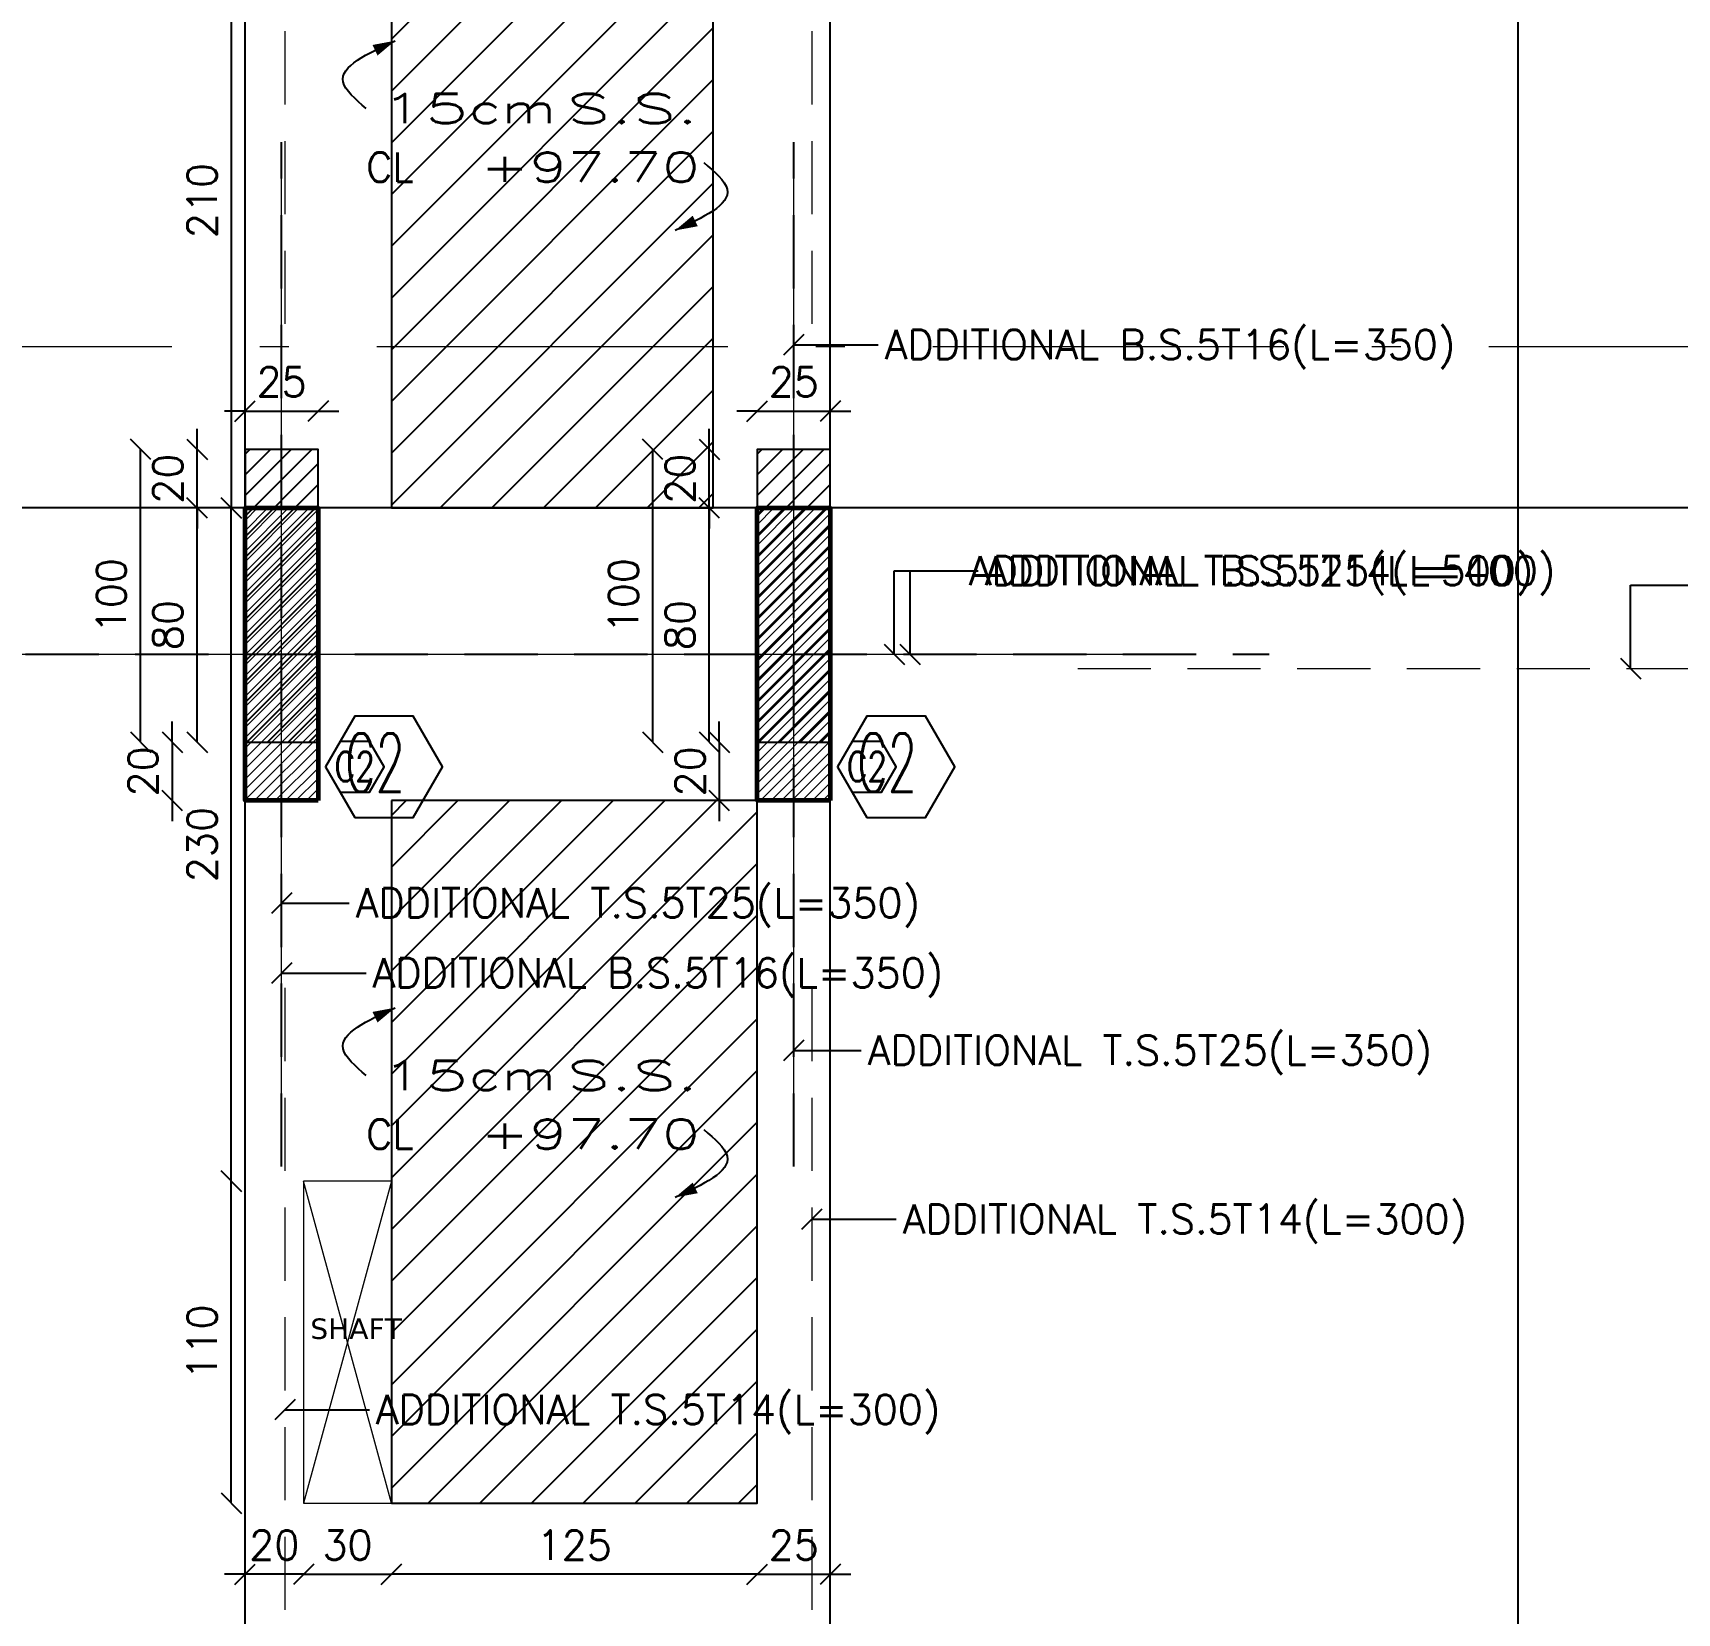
# Model space of a CAD drawing. Header units: inches. Extents: x -48 to 777, y -156 to 510.
# Drawn here: x 597.45 to 603.07, y 230.68 to 236.08 of the extents above; entities that cross this region are included whole.
import ezdxf
from ezdxf.enums import TextEntityAlignment as Align

# ---------------------------------------------------------------- set-up
doc = ezdxf.new("R2010")
doc.units = ezdxf.units.IN
doc.header["$MEASUREMENT"] = 0
doc.set_wipeout_variables(frame=1)
for name, pattern in [('ACAD_ISO10W100', [18, 12, -3, 0, -3]), ('HIDDEN', [0.375, 0.25, -0.125]), ('HIDDEN2', [0.1875, 0.125, -0.0625])]:
    doc.linetypes.add(name, pattern=pattern)
doc.layers.get('Defpoints').update_dxf_attribs({"lineweight": 5})
for name, color, linetype, lineweight in [('A-AXIS ST', 251, 'ACAD_ISO10W100', 5), ('A-HIDDEN', 254, 'HIDDEN', 5), ('A-LEVELS', 139, 'Continuous', 20), ('A-LIMIT LOT', 235, 'ACAD_ISO10W100', 20), ('A-PILLARS', 1, 'Continuous', 60), ('A-TEXT', 50, 'Continuous', 15), ('H-PILLARS', 61, 'Continuous', 5), ('str-col-dimension', 6, 'Continuous', 50), ('str-raft-bottom', 1, 'Continuous', 5), ('str-raft-top', 1, 'Continuous', 5), ('str-shaft', 1, 'Continuous', 5)]:
    doc.layers.add(name, color=color, linetype=linetype, lineweight=lineweight)
doc.layers.add('HH-DARK GREY', color=7, linetype='Continuous', lineweight=5, true_color=0x404040)
for name, color, linetype in [('Str-Axes', 8, 'Continuous'), ('str-col-hatch', 8, 'Continuous'), ('str-COL-TAG-100', 1, 'Continuous'), ('str-COL-TAG-50', 7, 'Continuous'), ('str-columns', 3, 'Continuous'), ('str-slab-top', 1, 'Continuous'), ('str-sunken-slabs', 5, 'Continuous')]:
    doc.layers.add(name, color=color, linetype=linetype)
doc.styles.add('ROMAN', font='ROMANS.SHX')
doc.styles.add('ROMAND', font='verdana.ttf')
doc.styles.add('ROMANS', font='romans__.ttf', dxfattribs={"height": 0.14})
doc.dimstyles.new('structure', dxfattribs={"dimtxt": 0.1, "dimasz": 0.07, "dimexe": 0.18, "dimexo": 1, "dimgap": 0.05, "dimtad": 1, "dimdec": 1, "dimlfac": 100, "dimrnd": 0.5, "dimdsep": 46, "dimtxsty": 'ROMAN', "dimblk1": 'OBLIQUE', "dimblk2": 'OBLIQUE', "dimsah": 1, "dimcen": 0.009, "dimse1": 1, "dimse2": 1, "dimclrd": 4, "dimclre": 9, "dimclrt": 1, "dimadec": 0, "dimazin": 0, "dimtfac": 0.066667, "dimtdec": 1, "dimtix": 1, "dimtmove": 2, "dimatfit": 3, "dimldrblk": 'OBLIQUE', "dimfxl": 0.18, "dimtolj": 1, "dimarcsym": 0})

# ---------------------------------------------------------------- blocks, each defined once
blk = doc.blocks.new('LOT 688  TOPOGRAPHIC PLAN')
at = {"layer": 'A-LEVELS', "color": 209, "linetype": 'Continuous'}
blk.add_lwpolyline([(-315982.05416, -27920.48321), (-315980.86908, -27919.86169)], dxfattribs=at)
at = {"linetype": 'Continuous'}
blk.add_wipeout([(-315996.80172, -27893.57917), (-315969.32038, -27896.23659), (-315969.32038, -27930.53073), (-315964.08799, -27936.87852), (-315964.6636, -27941.43051), (-315970.22923, -27937.16678), (-315985.1164, -27950.2257)], dxfattribs=at).dxf.layer = 'A-LIMIT LOT'
blk = doc.blocks.new('tags')
at = {"layer": 'str-COL-TAG-100', "color": 2}
blk.add_lwpolyline([(0.125, -0.2616), (0.325, -0.2616), (0.425, -0.0884), (0.325, 0.0848), (0.125, 0.0848), (0.025, -0.0884)], close=True, dxfattribs=at)
at = {"layer": 'str-COL-TAG-50', "color": 2}
blk.add_lwpolyline([(0.075, -0.175), (0.175, -0.175), (0.225, -0.0884), (0.175, -0.0018), (0.075, -0.0018), (0.025, -0.0884)], close=True, dxfattribs=at)
at = {"layer": 'str-COL-TAG-100', "color": 1, "style": 'ROMANS', "width": 0.699426}
blk.add_attdef('NUMBER', text='', height=0.2, dxfattribs=at).set_placement((0.0918, -0.1741), (0.3679, -0.1741), align=Align.FIT)
at = {"layer": 'str-COL-TAG-50', "color": 1, "style": 'ROMANS', "width": 0.697102}
blk.add_attdef('NUMBER', text='', height=0.1, dxfattribs=at).set_placement((0.0562, -0.1375), (0.1938, -0.1375), align=Align.FIT)
blk = doc.blocks.new('_Oblique')
at = {"color": 0, "linetype": 'ByBlock', "lineweight": -2}
blk.add_line((-0.5, -0.5), (0.5, 0.5), dxfattribs=at)
blk = doc.blocks.new('*D1429')
at = {"layer": 'Defpoints', "color": 0, "transparency": 16777216}
for p in [(598.3768, 231.0569), (598.6768, 231.0569), (598.6768, 230.8139)]:
    blk.add_point(p, dxfattribs=at)
at = {"layer": 'str-shaft', "color": 4, "lineweight": -2, "transparency": 16777216}
blk.add_line((598.3768, 230.8139), (598.6768, 230.8139), dxfattribs=at)
at = {"layer": 'str-shaft', "color": 4, "lineweight": -2, "transparency": 16777216, "xscale": 0.07, "yscale": 0.07, "zscale": 0.07, "rotation": 180}
blk.add_blockref('_Oblique', (598.3768, 230.8139), dxfattribs=at)
at = {"layer": 'str-shaft', "color": 4, "lineweight": -2, "transparency": 16777216, "xscale": 0.07, "yscale": 0.07, "zscale": 0.07}
blk.add_blockref('_Oblique', (598.6768, 230.8139), dxfattribs=at)
at = {"layer": 'str-shaft', "color": 1, "transparency": 16777216, "insert": (598.5268, 230.9139), "char_height": 0.1, "attachment_point": 5, "style": 'ROMAN'}
blk.add_mtext('\\A1;30', dxfattribs=at)
blk = doc.blocks.new('*D1430')
at = {"layer": 'Defpoints', "color": 0, "transparency": 16777216}
for p in [(598.1298, 232.1569), (598.3768, 232.1569), (598.3768, 231.0569)]:
    blk.add_point(p, dxfattribs=at)
at = {"layer": 'str-shaft', "color": 4, "lineweight": -2, "transparency": 16777216}
blk.add_line((598.1298, 231.0569), (598.1298, 232.1569), dxfattribs=at)
at = {"layer": 'str-shaft', "color": 4, "lineweight": -2, "transparency": 16777216, "xscale": 0.07, "yscale": 0.07, "zscale": 0.07}
for p, rotation in [((598.1298, 232.1569), 90), ((598.1298, 231.0569), 270)]:
    blk.add_blockref('_Oblique', p, dxfattribs=dict(at, rotation=rotation))
at = {"layer": 'str-shaft', "color": 1, "transparency": 16777216, "insert": (598.0298, 231.6069), "char_height": 0.1, "attachment_point": 5, "rotation": 90, "style": 'ROMAN'}
blk.add_mtext('\\A1;110', dxfattribs=at)
blk = doc.blocks.new('*D1494')
at = {"layer": 'Defpoints', "color": 0, "transparency": 16777216}
for p in [(598.0131, 234.4569), (598.1768, 234.4569), (598.1768, 233.6569)]:
    blk.add_point(p, dxfattribs=at)
at = {"layer": 'str-col-dimension', "color": 4, "lineweight": -2, "transparency": 16777216}
blk.add_line((598.0131, 233.6569), (598.0131, 234.4569), dxfattribs=at)
at = {"layer": 'str-col-dimension', "color": 4, "lineweight": -2, "transparency": 16777216, "xscale": 0.07, "yscale": 0.07, "zscale": 0.07}
for p, rotation in [((598.0131, 234.4569), 90), ((598.0131, 233.6569), 270)]:
    blk.add_blockref('_Oblique', p, dxfattribs=dict(at, rotation=rotation))
at = {"layer": 'str-col-dimension', "color": 1, "transparency": 16777216, "insert": (597.9131, 234.0569), "char_height": 0.1, "attachment_point": 5, "rotation": 90, "style": 'ROMAN'}
blk.add_mtext('\\A1;80', dxfattribs=at)
blk = doc.blocks.new('*D1495')
at = {"layer": 'Defpoints', "color": 0, "transparency": 16777216}
for p in [(598.4268, 234.7877), (598.1768, 234.6569), (598.4268, 234.6569)]:
    blk.add_point(p, dxfattribs=at)
at = {"layer": 'str-col-dimension', "color": 4, "lineweight": -2, "transparency": 16777216}
for p, q in [((598.1768, 234.7877), (598.1068, 234.7877)), ((598.1768, 234.7877), (598.4268, 234.7877)), ((598.4268, 234.7877), (598.4968, 234.7877))]:
    blk.add_line(p, q, dxfattribs=at)
at = {"layer": 'str-col-dimension', "color": 4, "lineweight": -2, "transparency": 16777216, "xscale": 0.07, "yscale": 0.07, "zscale": 0.07}
blk.add_blockref('_Oblique', (598.1768, 234.7877), dxfattribs=at)
at = {"layer": 'str-col-dimension', "color": 4, "lineweight": -2, "transparency": 16777216, "xscale": 0.07, "yscale": 0.07, "zscale": 0.07, "rotation": 180}
blk.add_blockref('_Oblique', (598.4268, 234.7877), dxfattribs=at)
at = {"layer": 'str-col-dimension', "color": 1, "transparency": 16777216, "insert": (598.3018, 234.8877), "char_height": 0.1, "attachment_point": 5, "style": 'ROMAN'}
blk.add_mtext('\\A1;25', dxfattribs=at)
blk = doc.blocks.new('*D1496')
at = {"layer": 'Defpoints', "color": 0, "transparency": 16777216}
for p in [(600.1768, 234.7877), (599.9268, 234.6569), (600.1768, 234.6569)]:
    blk.add_point(p, dxfattribs=at)
at = {"layer": 'str-col-dimension', "color": 4, "lineweight": -2, "transparency": 16777216}
for p, q in [((599.9268, 234.7877), (599.8568, 234.7877)), ((599.9268, 234.7877), (600.1768, 234.7877)), ((600.1768, 234.7877), (600.2468, 234.7877))]:
    blk.add_line(p, q, dxfattribs=at)
at = {"layer": 'str-col-dimension', "color": 4, "lineweight": -2, "transparency": 16777216, "xscale": 0.07, "yscale": 0.07, "zscale": 0.07}
blk.add_blockref('_Oblique', (599.9268, 234.7877), dxfattribs=at)
at = {"layer": 'str-col-dimension', "color": 4, "lineweight": -2, "transparency": 16777216, "xscale": 0.07, "yscale": 0.07, "zscale": 0.07, "rotation": 180}
blk.add_blockref('_Oblique', (600.1768, 234.7877), dxfattribs=at)
at = {"layer": 'str-col-dimension', "color": 1, "transparency": 16777216, "insert": (600.0518, 234.8877), "char_height": 0.1, "attachment_point": 5, "style": 'ROMAN'}
blk.add_mtext('\\A1;25', dxfattribs=at)
blk = doc.blocks.new('DALLE-P')
at = {"color": 5}
for points in [[(-4.659, 3.291, 0, 0.4, 0), (-5.346, 2.966, 0.4, 0.4, 0)], [(4.908, -3.191, 0, 0.4, 0), (5.596, -2.866, 0.4, 0.4, 0)]]:
    blk.add_lwpolyline(points, format="xyseb", dxfattribs=at)
for points in [[(-5.647, 0.973), (-6.437, 1.884), (-4.659, 3.291)], [(5.896, -0.873), (6.687, -1.785), (4.908, -3.191)]]:
    blk.add_spline(points, degree=3, dxfattribs=at)
at = {"color": 1, "style": 'ROMANS', "width": 1.302339}
blk.add_text('cm', height=1, dxfattribs=at).set_placement((-2.147, 0.473), (0.853, 0.473), align=Align.FIT)
at = {"color": 1, "style": 'ROMANS'}
blk.add_text('CL', height=1, dxfattribs=at).set_placement((-5.647, -1.527))
for tag, width, p, p2 in [('SLABTHICKNESS', 1.557299, (-5.147, 0.473), (-2.147, 0.473)), ('SLABTYPE', 1.86013, (1.204, 0.473), (5.704, 0.473)), ('CONCRETELEVEL', 1.620528, (-1.746, -1.527), (5.754, -1.527))]:
    blk.add_attdef(tag, text='', height=1, dxfattribs=dict(at, width=width)).set_placement(p, p2, align=Align.FIT)
blk = doc.blocks.new('*D1550')
at = {"layer": 'Defpoints', "color": 0, "transparency": 16777216}
for p in [(598.6768, 231.0569), (599.9268, 231.0569), (598.6768, 230.8139)]:
    blk.add_point(p, dxfattribs=at)
at = {"layer": 'str-sunken-slabs', "color": 4, "lineweight": -2, "transparency": 16777216}
blk.add_line((599.9268, 230.8139), (598.6768, 230.8139), dxfattribs=at)
at = {"layer": 'str-sunken-slabs', "color": 4, "lineweight": -2, "transparency": 16777216, "xscale": 0.07, "yscale": 0.07, "zscale": 0.07}
for p, rotation in [((598.6768, 230.8139), 180.0000040859132), ((599.9268, 230.8139), 4.085913127838126e-06)]:
    blk.add_blockref('_Oblique', p, dxfattribs=dict(at, rotation=rotation))
at = {"layer": 'str-sunken-slabs', "color": 1, "transparency": 16777216, "insert": (599.3018, 230.9139), "char_height": 0.1, "attachment_point": 5, "rotation": 0, "style": 'ROMAN'}
blk.add_mtext('\\A1;125', dxfattribs=at)
blk = doc.blocks.new('*D1551')
at = {"layer": 'Defpoints', "color": 0, "transparency": 16777216}
for p in [(598.1298, 236.5569), (598.1298, 234.4569), (598.1298, 234.4569)]:
    blk.add_point(p, dxfattribs=at)
at = {"layer": 'str-shaft', "color": 4, "lineweight": -2, "transparency": 16777216}
blk.add_line((598.1298, 236.5569), (598.1298, 234.4569), dxfattribs=at)
at = {"layer": 'str-shaft', "color": 4, "lineweight": -2, "transparency": 16777216, "xscale": 0.07, "yscale": 0.07, "zscale": 0.07}
for p, rotation in [((598.1298, 236.5569), 90), ((598.1298, 234.4569), 270)]:
    blk.add_blockref('_Oblique', p, dxfattribs=dict(at, rotation=rotation))
at = {"layer": 'str-shaft', "color": 1, "transparency": 16777216, "insert": (598.0298, 235.5069), "char_height": 0.1, "attachment_point": 5, "rotation": 90, "style": 'ROMAN'}
blk.add_mtext('\\A1;210', dxfattribs=at)
blk = doc.blocks.new('*D1553')
at = {"layer": 'Defpoints', "color": 0, "transparency": 16777216}
for p in [(598.1768, 230.8139), (598.1768, 230.8139), (598.3768, 230.8139)]:
    blk.add_point(p, dxfattribs=at)
at = {"layer": 'str-shaft', "color": 4, "lineweight": -2, "transparency": 16777216}
for p, q in [((598.1768, 230.8139), (598.1068, 230.8139)), ((598.3768, 230.8139), (598.1768, 230.8139)), ((598.3768, 230.8139), (598.4468, 230.8139))]:
    blk.add_line(p, q, dxfattribs=at)
at = {"layer": 'str-shaft', "color": 4, "lineweight": -2, "transparency": 16777216, "xscale": 0.07, "yscale": 0.07, "zscale": 0.07}
blk.add_blockref('_Oblique', (598.1768, 230.8139), dxfattribs=at)
at = {"layer": 'str-shaft', "color": 4, "lineweight": -2, "transparency": 16777216, "xscale": 0.07, "yscale": 0.07, "zscale": 0.07, "rotation": 180}
blk.add_blockref('_Oblique', (598.3768, 230.8139), dxfattribs=at)
at = {"layer": 'str-shaft', "color": 1, "transparency": 16777216, "insert": (598.2768, 230.9139), "char_height": 0.1, "attachment_point": 5, "style": 'ROMAN'}
blk.add_mtext('\\A1;20', dxfattribs=at)
blk = doc.blocks.new('*D2014')
at = {"layer": 'Defpoints', "color": 0, "transparency": 16777216}
for p in [(599.9268, 231.0569), (600.1768, 231.0569), (600.1768, 230.8139)]:
    blk.add_point(p, dxfattribs=at)
at = {"layer": 'str-sunken-slabs', "color": 4, "lineweight": -2, "transparency": 16777216}
for p, q in [((599.9268, 230.8139), (599.8568, 230.8139)), ((599.9268, 230.8139), (600.1768, 230.8139)), ((600.1768, 230.8139), (600.2468, 230.8139))]:
    blk.add_line(p, q, dxfattribs=at)
at = {"layer": 'str-sunken-slabs', "color": 4, "lineweight": -2, "transparency": 16777216, "xscale": 0.07, "yscale": 0.07, "zscale": 0.07}
blk.add_blockref('_Oblique', (599.9268, 230.8139), dxfattribs=at)
at = {"layer": 'str-sunken-slabs', "color": 4, "lineweight": -2, "transparency": 16777216, "xscale": 0.07, "yscale": 0.07, "zscale": 0.07, "rotation": 180}
blk.add_blockref('_Oblique', (600.1768, 230.8139), dxfattribs=at)
at = {"layer": 'str-sunken-slabs', "color": 1, "transparency": 16777216, "insert": (600.0518, 230.9139), "char_height": 0.1, "attachment_point": 5, "style": 'ROMAN'}
blk.add_mtext('\\A1;25', dxfattribs=at)
blk = doc.blocks.new('*D2015')
at = {"layer": 'Defpoints', "color": 0, "transparency": 16777216}
for p in [(598.1298, 234.4569), (598.3768, 234.4569), (598.3768, 232.1569)]:
    blk.add_point(p, dxfattribs=at)
at = {"layer": 'str-sunken-slabs', "color": 4, "lineweight": -2, "transparency": 16777216}
blk.add_line((598.1298, 232.1569), (598.1298, 234.4569), dxfattribs=at)
at = {"layer": 'str-sunken-slabs', "color": 4, "lineweight": -2, "transparency": 16777216, "xscale": 0.07, "yscale": 0.07, "zscale": 0.07}
for p, rotation in [((598.1298, 234.4569), 90), ((598.1298, 232.1569), 270)]:
    blk.add_blockref('_Oblique', p, dxfattribs=dict(at, rotation=rotation))
at = {"layer": 'str-sunken-slabs', "color": 1, "transparency": 16777216, "insert": (598.0298, 233.3069), "char_height": 0.1, "attachment_point": 5, "rotation": 90, "style": 'ROMAN'}
blk.add_mtext('\\A1;230', dxfattribs=at)
blk = doc.blocks.new('*D2153')
at = {"layer": 'Defpoints', "color": 0, "transparency": 16777216}
for p in [(597.8199, 234.6569), (597.9837, 234.6569), (597.9837, 233.6569)]:
    blk.add_point(p, dxfattribs=at)
at = {"layer": 'str-col-dimension', "color": 4, "lineweight": -2, "transparency": 16777216}
blk.add_line((597.8199, 233.6569), (597.8199, 234.6569), dxfattribs=at)
at = {"layer": 'str-col-dimension', "color": 4, "lineweight": -2, "transparency": 16777216, "xscale": 0.07, "yscale": 0.07, "zscale": 0.07}
for p, rotation in [((597.8199, 234.6569), 90), ((597.8199, 233.6569), 270)]:
    blk.add_blockref('_Oblique', p, dxfattribs=dict(at, rotation=rotation))
at = {"layer": 'str-col-dimension', "color": 1, "transparency": 16777216, "insert": (597.7199, 234.1569), "char_height": 0.1, "attachment_point": 5, "rotation": 90, "style": 'ROMAN'}
blk.add_mtext('\\A1;100', dxfattribs=at)
blk = doc.blocks.new('*D2154')
at = {"layer": 'Defpoints', "color": 0, "transparency": 16777216}
for p in [(598.0131, 234.6569), (598.1768, 234.6569), (598.1768, 234.4569)]:
    blk.add_point(p, dxfattribs=at)
at = {"layer": 'str-col-dimension', "color": 4, "lineweight": -2, "transparency": 16777216}
for p, q in [((598.0131, 234.6569), (598.0131, 234.7269)), ((598.0131, 234.4569), (598.0131, 234.6569)), ((598.0131, 234.4569), (598.0131, 234.3869))]:
    blk.add_line(p, q, dxfattribs=at)
at = {"layer": 'str-col-dimension', "color": 4, "lineweight": -2, "transparency": 16777216, "xscale": 0.07, "yscale": 0.07, "zscale": 0.07}
for p, rotation in [((598.0131, 234.6569), 270), ((598.0131, 234.4569), 90)]:
    blk.add_blockref('_Oblique', p, dxfattribs=dict(at, rotation=rotation))
at = {"layer": 'str-col-dimension', "color": 1, "transparency": 16777216, "insert": (597.9131, 234.5569), "char_height": 0.1, "attachment_point": 5, "rotation": 90, "style": 'ROMAN'}
blk.add_mtext('\\A1;20', dxfattribs=at)
blk = doc.blocks.new('*D2157')
at = {"layer": 'Defpoints', "color": 0, "transparency": 16777216}
for p in [(599.7631, 234.4569), (599.9268, 234.4569), (599.9268, 233.6569)]:
    blk.add_point(p, dxfattribs=at)
at = {"layer": 'str-col-dimension', "color": 4, "lineweight": -2, "transparency": 16777216}
blk.add_line((599.7631, 233.6569), (599.7631, 234.4569), dxfattribs=at)
at = {"layer": 'str-col-dimension', "color": 4, "lineweight": -2, "transparency": 16777216, "xscale": 0.07, "yscale": 0.07, "zscale": 0.07}
for p, rotation in [((599.7631, 234.4569), 90), ((599.7631, 233.6569), 270)]:
    blk.add_blockref('_Oblique', p, dxfattribs=dict(at, rotation=rotation))
at = {"layer": 'str-col-dimension', "color": 1, "transparency": 16777216, "insert": (599.6631, 234.0569), "char_height": 0.1, "attachment_point": 5, "rotation": 90, "style": 'ROMAN'}
blk.add_mtext('\\A1;80', dxfattribs=at)
blk = doc.blocks.new('*D2155')
at = {"layer": 'Defpoints', "color": 0, "transparency": 16777216}
for p in [(599.5699, 234.6569), (599.7337, 234.6569), (599.7337, 233.6569)]:
    blk.add_point(p, dxfattribs=at)
at = {"layer": 'str-col-dimension', "color": 4, "lineweight": -2, "transparency": 16777216}
blk.add_line((599.5699, 233.6569), (599.5699, 234.6569), dxfattribs=at)
at = {"layer": 'str-col-dimension', "color": 4, "lineweight": -2, "transparency": 16777216, "xscale": 0.07, "yscale": 0.07, "zscale": 0.07}
for p, rotation in [((599.5699, 234.6569), 90), ((599.5699, 233.6569), 270)]:
    blk.add_blockref('_Oblique', p, dxfattribs=dict(at, rotation=rotation))
at = {"layer": 'str-col-dimension', "color": 1, "transparency": 16777216, "insert": (599.4699, 234.1569), "char_height": 0.1, "attachment_point": 5, "rotation": 90, "style": 'ROMAN'}
blk.add_mtext('\\A1;100', dxfattribs=at)
blk = doc.blocks.new('*D2156')
at = {"layer": 'Defpoints', "color": 0, "transparency": 16777216}
for p in [(599.7631, 234.6569), (599.9268, 234.6569), (599.9268, 234.4569)]:
    blk.add_point(p, dxfattribs=at)
at = {"layer": 'str-col-dimension', "color": 4, "lineweight": -2, "transparency": 16777216}
for p, q in [((599.7631, 234.6569), (599.7631, 234.7269)), ((599.7631, 234.4569), (599.7631, 234.6569)), ((599.7631, 234.4569), (599.7631, 234.3869))]:
    blk.add_line(p, q, dxfattribs=at)
at = {"layer": 'str-col-dimension', "color": 4, "lineweight": -2, "transparency": 16777216, "xscale": 0.07, "yscale": 0.07, "zscale": 0.07}
for p, rotation in [((599.7631, 234.6569), 270), ((599.7631, 234.4569), 90)]:
    blk.add_blockref('_Oblique', p, dxfattribs=dict(at, rotation=rotation))
at = {"layer": 'str-col-dimension', "color": 1, "transparency": 16777216, "insert": (599.6631, 234.5569), "char_height": 0.1, "attachment_point": 5, "rotation": 90, "style": 'ROMAN'}
blk.add_mtext('\\A1;20', dxfattribs=at)
blk = doc.blocks.new('*D2158')
at = {"layer": 'Defpoints', "color": 0, "transparency": 16777216}
for p in [(598.1768, 233.6569), (597.9281, 233.4569), (598.1768, 233.4569)]:
    blk.add_point(p, dxfattribs=at)
at = {"layer": 'str-sunken-slabs', "color": 4, "lineweight": -2, "transparency": 16777216}
for p, q in [((597.9281, 233.6569), (597.9281, 233.7269)), ((597.9281, 233.6569), (597.9281, 233.4569)), ((597.9281, 233.4569), (597.9281, 233.3869))]:
    blk.add_line(p, q, dxfattribs=at)
at = {"layer": 'str-sunken-slabs', "color": 4, "lineweight": -2, "transparency": 16777216, "xscale": 0.07, "yscale": 0.07, "zscale": 0.07}
for p, rotation in [((597.9281, 233.6569), 270), ((597.9281, 233.4569), 90)]:
    blk.add_blockref('_Oblique', p, dxfattribs=dict(at, rotation=rotation))
at = {"layer": 'str-sunken-slabs', "color": 1, "transparency": 16777216, "insert": (597.8281, 233.5569), "char_height": 0.1, "attachment_point": 5, "rotation": 90, "style": 'ROMAN'}
blk.add_mtext('\\A1;20', dxfattribs=at)
blk = doc.blocks.new('*D2159')
at = {"layer": 'Defpoints', "color": 0, "transparency": 16777216}
for p in [(599.9268, 233.6569), (599.7974, 233.4569), (599.9268, 233.4569)]:
    blk.add_point(p, dxfattribs=at)
at = {"layer": 'str-sunken-slabs', "color": 4, "lineweight": -2, "transparency": 16777216}
for p, q in [((599.7974, 233.6569), (599.7974, 233.7269)), ((599.7974, 233.6569), (599.7974, 233.4569)), ((599.7974, 233.4569), (599.7974, 233.3869))]:
    blk.add_line(p, q, dxfattribs=at)
at = {"layer": 'str-sunken-slabs', "color": 4, "lineweight": -2, "transparency": 16777216, "xscale": 0.07, "yscale": 0.07, "zscale": 0.07}
for p, rotation in [((599.7974, 233.6569), 270), ((599.7974, 233.4569), 90)]:
    blk.add_blockref('_Oblique', p, dxfattribs=dict(at, rotation=rotation))
at = {"layer": 'str-sunken-slabs', "color": 1, "transparency": 16777216, "insert": (599.6974, 233.5569), "char_height": 0.1, "attachment_point": 5, "rotation": 90, "style": 'ROMAN'}
blk.add_mtext('\\A1;20', dxfattribs=at)

msp = doc.modelspace()

# ---------------------------------------------------------------- block references
at = {"layer": 'A-TEXT'}
msp.add_blockref('LOT 688  TOPOGRAPHIC PLAN', (316579.44716, 28156.10823), dxfattribs=at)

# ---------------------------------------------------------------- next in the draw order: hatches: boundary and pattern name
at = {"layer": 'H-PILLARS'}
h = msp.add_hatch(dxfattribs=at)
h.set_pattern_fill('ANSI31', color=256, scale=0.2, angle=90)
h.set_pattern_definition([(135, (-143.491753, -76.210882), (-0.0176776695, -0.0176776695), [])])
edge = h.paths.add_edge_path()
edge.add_line((600.92678, 228.60688), (600.92678, 228.15688))
edge.add_arc((604.37678, 228.15688), 3.45, 180, 270)
edge.add_line((604.37678, 224.70688), (610.77962, 224.70688))
edge.add_line((610.77962, 224.70688), (610.07678, 225.55955))
edge.add_line((610.07678, 225.55955), (610.07678, 259.87647))
edge.add_line((610.07678, 259.87647), (609.87678, 259.89581))
edge.add_line((609.87678, 259.89581), (609.87678, 225.48774))
edge.add_line((609.87678, 225.48774), (610.35557, 224.90688))
edge.add_line((610.35557, 224.90688), (604.37678, 224.90688))
edge.add_arc((604.37678, 228.15688), 3.25, 180, 270, ccw=False)
edge.add_line((601.12678, 228.15688), (601.12678, 228.60688))
edge.add_line((601.12678, 228.60688), (600.92678, 228.60688))
at = {"layer": 'H-PILLARS', "linetype": 'Continuous'}
h = msp.add_hatch(dxfattribs=at)
h.set_pattern_fill('ANSI31', color=256, scale=0.2)
h.set_pattern_definition([(45, (52.758247, -79.00263), (-0.0176776695, 0.0176776695), [])])
h.paths.add_polyline_path([(598.42678, 233.45688), (598.17678, 233.45688), (598.17678, 234.45688), (598.42678, 234.45688)])
h = msp.add_hatch(dxfattribs=at)
h.set_pattern_fill('ANSI31', color=256, scale=0.2)
h.set_pattern_definition([(45, (54.558247, -79.00263), (-0.0176776695, 0.0176776695), [])])
h.paths.add_polyline_path([(600.17678, 233.45688), (599.92678, 233.45688), (599.92678, 234.45688), (600.17678, 234.45688)])
at = {"layer": 'HH-DARK GREY'}
h = msp.add_hatch(dxfattribs=at)
h.set_pattern_fill('EARTH', color=256, scale=2)
h.set_pattern_definition([(0, (-242.49175, -75.7109), (0.5, 0.5), [0.5, -0.5]), (0, (-242.49175, -75.5234), (0.5, 0.5), [0.5, -0.5]), (0, (-242.49175, -75.3359), (0.5, 0.5), [0.5, -0.5]), (90, (-242.42925, -75.2734), (-0.5, 0.5), [0.5, -0.5]), (90, (-242.24175, -75.2734), (-0.5, 0.5), [0.5, -0.5]), (90, (-242.05425, -75.2734), (-0.5, 0.5), [0.5, -0.5])])
edge = h.paths.add_edge_path()
edge.add_line((589.47678, 254.05845), (589.47678, 247.30845))
edge.add_line((589.47678, 247.30845), (589.97678, 247.30845))
edge.add_line((589.97678, 247.30845), (589.97678, 242.05688))
edge.add_line((589.97678, 242.05688), (592.77678, 242.05688))
edge.add_line((592.77678, 242.05688), (592.77678, 228.60688))
edge.add_line((592.77678, 228.60688), (597.22678, 228.60688))
edge.add_line((597.22678, 228.60688), (597.22678, 224.90688))
edge.add_line((597.22678, 224.90688), (590.66159, 224.90688))
edge.add_line((590.66159, 224.90688), (582.9059, 262.50387))
edge.add_line((582.9059, 262.50387), (609.87678, 259.89581))
edge.add_line((609.87678, 259.89581), (609.87678, 225.48774))
edge.add_line((609.87678, 225.48774), (610.35557, 224.90688))
edge.add_line((610.35557, 224.90688), (604.37678, 224.90688))
edge.add_arc((604.37678, 228.15688), 3.25, 180, 270, ccw=False)
edge.add_line((601.12678, 228.15688), (601.12678, 228.60688))
edge.add_line((601.12678, 228.60688), (605.57678, 228.60688))
edge.add_line((605.57678, 228.60688), (605.57678, 242.05688))
edge.add_line((605.57678, 242.05688), (607.12678, 242.05688))
edge.add_line((607.12678, 242.05688), (607.12678, 246.60861))
edge.add_line((607.12678, 246.60861), (605.42678, 246.60861))
edge.add_line((605.42678, 246.60861), (605.4268, 253.65849))
edge.add_line((605.4268, 253.65849), (606.67686, 253.65849))
edge.add_line((606.67686, 253.65849), (606.6768, 257.80831))
edge.add_line((606.6768, 257.80831), (589.47678, 257.80848))
edge.add_line((589.47678, 257.80848), (589.47671, 254.08973))
edge.add_line((589.47671, 254.08973), (589.47678, 254.05845))
at = {"layer": 'str-col-hatch'}
h = msp.add_hatch(dxfattribs=at)
h.set_pattern_fill('ANSI31', color=256, scale=0.4)
h.set_pattern_definition([(45, (-98.00302, 182.847635), (-0.035355339, 0.035355339), [])])
h.paths.add_polyline_path([(598.17678, 234.65688), (598.17678, 233.65688), (598.42678, 233.65688), (598.42678, 234.65688)])
h = msp.add_hatch(dxfattribs=at)
h.set_pattern_fill('ANSI31', color=256, scale=0.4)
h.set_pattern_definition([(45, (-96.25302, 182.847635), (-0.035355339, 0.035355339), [])])
h.paths.add_polyline_path([(599.92678, 234.65688), (599.92678, 233.65688), (600.17678, 233.65688), (600.17678, 234.65688)])
at = {"layer": 'str-sunken-slabs'}
h = msp.add_hatch(dxfattribs=at)
h.set_pattern_fill('ANSI31', color=8)
h.set_pattern_definition([(45, (209, 1e-07), (-0.088388348, 0.088388348), [])])
h.paths.add_polyline_path([(599.92678, 233.45688), (598.67678, 233.45688), (598.67678, 232.15688), (598.67678, 231.05688), (599.92678, 231.05688)])
h.paths.add_polyline_path([(598.67678, 240.15688), (598.67678, 239.85688), (599.77678, 239.85688), (599.77678, 241.45688), (602.37678, 241.45688), (602.37678, 242.15688), (600.07678, 242.15688), (600.07678, 242.65688), (598.37678, 242.65688), (598.37678, 241.55688), (598.67678, 241.55688), (598.67678, 241.30688), (598.67678, 240.95688), (595.87678, 240.95688), (595.87678, 240.15688), (598.37678, 240.15688)])
h.paths.add_polyline_path([(598.67678, 238.85688), (598.67678, 237.65688), (598.67678, 234.45688), (599.77678, 234.45688), (599.77678, 238.85688)])

# ---------------------------------------------------------------- next in the draw order: linework, layer by layer
at = {"layer": 'A-AXIS ST', "ltscale": 0.1}
for p, q in [((598.17678, 221.25688), (598.17678, 260.35831)), ((600.17678, 221.25688), (600.17678, 260.35831)), ((602.52678, 221.25688), (602.52678, 260.35831)), ((613.12678, 235.00688), (583.32678, 235.00688))]:
    msp.add_line(p, q, dxfattribs=at)
at = {"layer": 'A-HIDDEN', "linetype": 'HIDDEN', "ltscale": 0.3}
msp.add_lwpolyline([(598.37678, 231.05688), (598.67678, 231.05688), (598.67678, 232.15688), (598.37678, 232.15688)], close=True, dxfattribs=at)
at = {"layer": 'A-PILLARS'}
for points in [[(598.42678, 233.45688), (598.17678, 233.45688), (598.17678, 234.45688), (598.42678, 234.45688)], [(600.17678, 233.45688), (599.92678, 233.45688), (599.92678, 234.45688), (600.17678, 234.45688)]]:
    msp.add_lwpolyline(points, close=True, dxfattribs=at)
at = {"layer": 'Str-Axes', "ltscale": 0.1}
for p, q in [((598.17678, 221.25688), (598.17678, 260.35831)), ((600.17678, 221.25688), (600.17678, 260.35831)), ((602.52678, 221.25688), (602.52678, 260.35831)), ((611.62657, 234.45688), (583.32678, 234.45688))]:
    msp.add_line(p, q, dxfattribs=at)
at = {"layer": 'str-columns'}
for points in [[(598.17678, 233.65688), (598.42678, 233.65688), (598.42678, 234.65688), (598.17678, 234.65688)], [(599.92678, 233.65688), (600.17678, 233.65688), (600.17678, 234.65688), (599.92678, 234.65688)]]:
    msp.add_lwpolyline(points, close=True, dxfattribs=at)
at = {"layer": 'str-raft-bottom'}
for p, q in [((598.30178, 232.20688), (598.30178, 235.70688)), ((600.05178, 232.20688), (600.05178, 235.70688)), ((597.17678, 233.95688), (601.17678, 233.95688))]:
    msp.add_line(p, q, dxfattribs=at)
at = {"layer": 'str-raft-top', "linetype": 'HIDDEN'}
for p, q in [((598.31316, 237.96037), (598.31316, 234.96037)), ((600.11316, 237.96037), (600.11316, 234.96037)), ((601.02219, 233.90823), (604.02219, 233.90823)), ((598.31316, 232.81702), (598.31316, 229.81702)), ((600.11316, 232.81702), (600.11316, 229.81702))]:
    msp.add_line(p, q, dxfattribs=at)
at = {"layer": 'str-shaft'}
for p, q in [((598.42678, 234.45688), (599.92678, 234.45688)), ((598.67678, 232.15688), (598.37678, 231.05688)), ((598.67678, 231.05688), (598.37678, 232.15688))]:
    msp.add_line(p, q, dxfattribs=at)
msp.add_lwpolyline([(598.67678, 232.15688), (598.37678, 232.15688), (598.37678, 231.05688), (598.67678, 231.05688)], close=True, dxfattribs=at)
at = {"layer": 'str-slab-top', "linetype": 'HIDDEN'}
for p, q in [((598.30178, 232.20688), (598.30178, 235.70688)), ((600.05178, 232.20688), (600.05178, 235.70688)), ((596.67678, 233.95688), (601.67678, 233.95688))]:
    msp.add_line(p, q, dxfattribs=at)
at = {"layer": 'str-sunken-slabs'}
for p, q in [((598.67678, 234.45688), (599.77678, 234.45688)), ((599.92678, 233.45688), (598.67678, 233.45688))]:
    msp.add_line(p, q, dxfattribs=at)
for points in [[(598.67678, 238.85688), (598.67678, 237.65688), (598.67678, 237.65688), (598.67678, 236.55688), (598.67678, 236.55688), (598.67678, 234.45688), (598.67678, 234.45688)], [(599.77678, 234.45688), (599.77678, 234.45688), (599.77678, 234.45688), (599.77678, 238.85688)], [(598.67678, 233.45688), (598.67678, 232.15688), (598.67678, 232.15688), (598.67678, 231.05688), (599.92678, 231.05688), (599.92678, 233.45688)]]:
    msp.add_lwpolyline(points, dxfattribs=at)
at = {"layer": 'str-sunken-slabs', "linetype": 'HIDDEN2'}
for points in [[(598.42678, 234.45688), (598.17678, 234.45688), (598.17678, 233.45688), (598.42678, 233.45688)], [(600.17678, 234.45688), (599.92678, 234.45688), (599.92678, 233.45688), (600.17678, 233.45688)]]:
    msp.add_lwpolyline(points, close=True, dxfattribs=at)

# ---------------------------------------------------------------- next in the draw order: block references
at = {"layer": 'str-columns'}
ref = msp.add_blockref('tags', (598.42678, 233.66073), dxfattribs=at)
ref.add_attrib('NUMBER', 'C2', dxfattribs={"layer": 'str-COL-TAG-50', "color": 1, "height": 0.1, "style": 'ROMANS', "width": 0.63631}).set_placement((598.48297, 233.52323), (598.62056, 233.52323), align=Align.FIT)
ref.add_attrib('NUMBER', 'C2', dxfattribs={"layer": 'str-COL-TAG-100', "color": 1, "height": 0.2, "style": 'ROMAN', "width": 0.564429}).set_placement((598.51862, 233.48667), (598.72289, 233.48667), align=Align.FIT)
ref = msp.add_blockref('tags', (600.17678, 233.66073), dxfattribs=at)
ref.add_attrib('NUMBER', 'C2', dxfattribs={"layer": 'str-COL-TAG-50', "color": 1, "height": 0.1, "style": 'ROMANS', "width": 0.63631}).set_placement((600.23297, 233.52323), (600.37056, 233.52323), align=Align.FIT)
ref.add_attrib('NUMBER', 'C2', dxfattribs={"layer": 'str-COL-TAG-100', "color": 1, "height": 0.2, "style": 'ROMAN', "width": 0.564429}).set_placement((600.26862, 233.48667), (600.47289, 233.48667), align=Align.FIT)
at = {"layer": 'str-sunken-slabs'}
ref = msp.add_blockref('DALLE-P', (599.15547, 235.72385), dxfattribs=dict(at, xscale=0.09999999999990905, yscale=0.09999999999990905, zscale=0.09999999999990905))
ref.add_attrib('CONCRETELEVEL', '+97.70', dxfattribs={"layer": '0', "color": 1, "height": 0.1, "style": 'ROMANS', "width": 1.341363}).set_placement((598.98087, 235.57111), (599.73087, 235.57111), align=Align.FIT)
ref.add_attrib('SLABTHICKNESS', '15', dxfattribs={"layer": '0', "color": 1, "height": 0.1, "style": 'ROMANS', "width": 1.557299}).set_placement((598.64079, 235.77111), (598.94079, 235.77111), align=Align.FIT)
ref.add_attrib('SLABTYPE', 'S.S.', dxfattribs={"layer": '0', "color": 1, "height": 0.1, "style": 'ROMANS', "width": 1.545352}).set_placement((599.27588, 235.77111), (599.72588, 235.77111), align=Align.FIT)
ref = msp.add_blockref('DALLE-P', (599.15547, 232.42048), dxfattribs=dict(at, xscale=0.09999999999990905, yscale=0.09999999999990905, zscale=0.09999999999990905))
ref.add_attrib('CONCRETELEVEL', '+97.70', dxfattribs={"layer": '0', "color": 1, "height": 0.1, "style": 'ROMANS', "width": 1.341363}).set_placement((598.98087, 232.26774), (599.73087, 232.26774), align=Align.FIT)
ref.add_attrib('SLABTHICKNESS', '15', dxfattribs={"layer": '0', "color": 1, "height": 0.1, "style": 'ROMANS', "width": 1.557299}).set_placement((598.64079, 232.46774), (598.94079, 232.46774), align=Align.FIT)
ref.add_attrib('SLABTYPE', 'S.S.', dxfattribs={"layer": '0', "color": 1, "height": 0.1, "style": 'ROMANS', "width": 1.545352}).set_placement((599.27588, 232.46774), (599.72588, 232.46774), align=Align.FIT)

# ---------------------------------------------------------------- next in the draw order: texts
at = {"layer": 'A-TEXT', "insert": (598.3997, 231.68792), "char_height": 0.07, "width": 0.6766314, "attachment_point": 1, "style": 'ROMAND'}
msp.add_mtext('SHAFT', dxfattribs=at)
at = {"layer": 'str-raft-bottom', "style": 'ROMAN'}
for s, p in [('ADDITIONAL B.S.5T16(L=350)', (600.36301, 234.965)), ('ADDITIONAL B.S.5T14(L=400)', (600.70467, 234.19268)), ('ADDITIONAL B.S.5T16(L=350)', (598.61301, 232.81862))]:
    msp.add_text(s, height=0.1, dxfattribs=at).set_placement(p)
at = {"layer": 'str-raft-top', "style": 'ROMAN'}
for p in [(600.42439, 231.97771), (598.62439, 231.32699)]:
    msp.add_text('ADDITIONAL T.S.5T14(L=300)', height=0.1, dxfattribs=at).set_placement(p)
at = {"layer": 'str-slab-top', "style": 'ROMAN'}
for s, p in [('ADDITIONAL T.S.5T25(L=500)', (600.65078, 234.19268)), ('ADDITIONAL T.S.5T25(L=350)', (598.55516, 233.05774)), ('ADDITIONAL T.S.5T25(L=350)', (600.30516, 232.55437))]:
    msp.add_text(s, height=0.1, dxfattribs=at).set_placement(p)

# ---------------------------------------------------------------- next in the draw order: dimensions: what is measured, and where the dimension line sits
at = {"layer": 'str-col-dimension'}
for p1, p2, distance, picture, middle in [((598.17678, 234.65688), (598.42678, 234.65688), 0.13078, '*D1495', (598.30178, 234.88766)), ((599.92678, 234.65688), (600.17678, 234.65688), 0.13078, '*D1496', (600.05178, 234.88766)), ((597.98366, 233.65688), (597.98366, 234.65688), 0.16372, '*D2153', (597.71994, 234.15688)), ((598.17678, 234.45688), (598.17678, 234.65688), 0.16372, '*D2154', (597.91305, 234.55688)), ((599.73366, 233.65688), (599.73366, 234.65688), 0.16372, '*D2155', (599.46994, 234.15688)), ((599.92678, 234.45688), (599.92678, 234.65688), 0.16372, '*D2156', (599.66305, 234.55688)), ((598.17678, 233.65688), (598.17678, 234.45688), 0.16372, '*D1494', (597.91305, 234.05688)), ((599.92678, 233.65688), (599.92678, 234.45688), 0.16372, '*D2157', (599.66305, 234.05688))]:
    dim = msp.add_aligned_dim(p1=p1, p2=p2, distance=distance, dimstyle='structure', dxfattribs=at)
    dim.commit()
    dim.dimension.update_dxf_attribs({"geometry": picture, "text_midpoint": middle})
at = {"layer": 'str-shaft'}
for p1, p2, distance, picture, middle in [((598.12975, 236.55688), (598.12975, 234.45688), 0, '*D1551', (598.02975, 235.50688)), ((598.37678, 231.05688), (598.37678, 232.15688), 0.24703, '*D1430', (598.02975, 231.60688)), ((598.37678, 231.05688), (598.67678, 231.05688), -0.24295, '*D1429', (598.52678, 230.91394)), ((598.37678, 230.81394), (598.17678, 230.81394), 0, '*D1553', (598.27678, 230.91394))]:
    dim = msp.add_aligned_dim(p1=p1, p2=p2, distance=distance, dimstyle='structure', override={"dimfxl": 0.04}, dxfattribs=at)
    dim.commit()
    dim.dimension.update_dxf_attribs({"geometry": picture, "text_midpoint": middle})
at = {"layer": 'str-sunken-slabs'}
for p1, p2, distance, picture, middle in [((598.37678, 232.15688), (598.37678, 234.45688), 0.24703, '*D2015', (598.02975, 233.30688)), ((598.17678, 233.65688), (598.17678, 233.45688), -0.24864, '*D2158', (597.82813, 233.55688)), ((599.92678, 233.65688), (599.92678, 233.45688), -0.12936, '*D2159', (599.69741, 233.55688)), ((599.92678, 231.05688), (598.67678, 231.05688), 0.24295, '*D1550', (599.30178, 230.91394)), ((599.92678, 231.05688), (600.17678, 231.05688), -0.24295, '*D2014', (600.05178, 230.91394))]:
    dim = msp.add_aligned_dim(p1=p1, p2=p2, distance=distance, dimstyle='structure', override={"dimfxl": 0.04}, dxfattribs=at)
    dim.commit()
    dim.dimension.update_dxf_attribs({"geometry": picture, "text_midpoint": middle})

# ---------------------------------------------------------------- next in the draw order: leaders
at = {"layer": 'str-raft-bottom'}
for points, override in [([(600.05178, 235.01413), (600.34055, 235.01413)], {"dimgap": 0.05, "dimtad": 0}), ([(600.44928, 233.95688), (600.44928, 234.24181), (600.68221, 234.24181)], {"dimgap": 0.05, "dimtad": 0, "dimfxl": 0.04, "dimfxlon": 1}), ([(598.30178, 232.86774), (598.59055, 232.86774)], {"dimgap": 0.05, "dimtad": 0})]:
    msp.add_leader(points, dimstyle='structure', override=override, dxfattribs=at)
at = {"layer": 'str-raft-top'}
for points, override in [([(602.91164, 233.90823), (602.91164, 234.19316), (603.14456, 234.19316)], {"dimgap": 0.05, "dimtad": 0, "dimfxl": 0.04, "dimfxlon": 1}), ([(600.11316, 232.02684), (600.40194, 232.02684)], {"dimgap": 0.05, "dimtad": 0}), ([(598.31316, 231.37612), (598.60194, 231.37612)], {"dimgap": 0.05, "dimtad": 0})]:
    msp.add_leader(points, dimstyle='structure', override=override, dxfattribs=at)
at = {"layer": 'str-slab-top'}
for points, override in [([(600.3954, 233.95688), (600.3954, 234.24181), (600.62833, 234.24181)], {"dimgap": 0.05, "dimtad": 0, "dimfxl": 0.04, "dimfxlon": 1}), ([(598.30178, 233.10687), (598.53271, 233.10687)], {"dimgap": 0.05, "dimtad": 0}), ([(600.05178, 232.6035), (600.28271, 232.6035)], {"dimgap": 0.05, "dimtad": 0})]:
    msp.add_leader(points, dimstyle='structure', override=override, dxfattribs=at)

doc.saveas('drawing.dxf')
